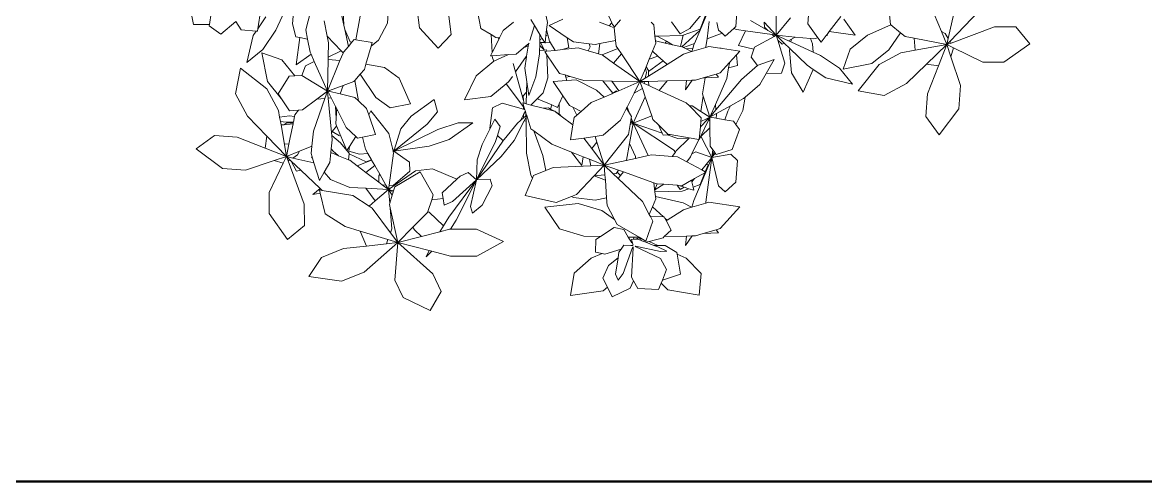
# Model space of a CAD drawing. Header units: metres. Extents: x -460 to 31334, y -1777 to 24987.
# Drawn here: x 379.9735 to 380.4456, y -821.3644 to -821.1712 of the extents above; entities that cross this region are included whole.
import ezdxf

# ---------------------------------------------------------------- set-up
doc = ezdxf.new("R2010")
doc.units = ezdxf.units.M
doc.header["$MEASUREMENT"] = 0
doc.linetypes.add('CENTER2', pattern=[1.125, 0.75, -0.125, 0.125, -0.125])
doc.layers.add('01 FURNITURE', color=8, linetype='Continuous')
doc.layers.add('TREES PLANTS', color=82, linetype='Continuous', lineweight=5)

# ---------------------------------------------------------------- blocks, each defined once
blk = doc.blocks.new('TREES_09')
at = {"layer": 'TREES PLANTS', "color": 82, "true_color": 0x34d100}
for p, q in [((1.003, 1.6431), (0.9441, 1.5948)), ((1.0663, 1.5526), (1.003, 1.6431)), ((0.9441, 1.5948), (0.9443, 1.5207)), ((0.9443, 1.5207), (1.0002, 1.3709)), ((1.0666, 1.4803), (1.0663, 1.5526)), ((1.0666, 1.4803), (1.0172, 1.379)), ((0.8891, 1.4666), (0.9942, 1.3669)), ((1.1481, 1.4024), (1.0483, 1.3697)), ((1.2284, 1.3969), (1.1481, 1.4024)), ((0.8974, 1.3799), (0.9845, 1.3605)), ((0.9942, 1.3669), (1.0002, 1.3709)), ((0.9942, 1.3669), (1.0059, 1.3558)), ((1.0002, 1.3709), (1.0059, 1.3558)), ((1.0172, 1.379), (1.0059, 1.3558)), ((1.0483, 1.3697), (1.0059, 1.3558)), ((1.0172, 1.379), (1.0483, 1.3697)), ((1.319, 1.3286), (1.2284, 1.3969)), ((0.9003, 1.3115), (0.9604, 1.3367)), ((0.9604, 1.3367), (1.0059, 1.3558)), ((0.9676, 1.3494), (0.9604, 1.3367)), ((0.9676, 1.3494), (0.9845, 1.3605)), ((0.9835, 1.2424), (1.0059, 1.3558)), ((0.9845, 1.3605), (1.0059, 1.3558)), ((1.0737, 1.2852), (1.0059, 1.3558)), ((1.0251, 1.2457), (1.0059, 1.3558)), ((1.0799, 1.3263), (1.0059, 1.3558)), ((1.0799, 1.3263), (1.0737, 1.2852)), ((1.177, 1.2877), (1.0799, 1.3263)), ((1.2554, 1.2823), (1.319, 1.3286)), ((1.177, 1.2877), (1.2554, 1.2823)), ((1.1411, 1.2151), (1.0737, 1.2852)), ((0.9645, 1.195), (0.9773, 1.211)), ((0.9773, 1.211), (0.9835, 1.2424)), ((1.0249, 1.2456), (0.9835, 1.2424)), ((1.0251, 1.2457), (1.0249, 1.2456)), ((1.0338, 1.196), (1.0251, 1.2457)), ((1.1828, 1.1381), (1.1411, 1.2151)), ((0.9371, 1.161), (0.9645, 1.195)), ((1.0243, 1.1545), (0.9645, 1.195)), ((1.0338, 1.196), (1.0746, 1.1209)), ((0.9026, 1.1564), (0.9359, 1.1596)), ((0.9359, 1.1596), (0.9371, 1.161)), ((0.973, 1.0805), (0.9371, 1.161)), ((1.0243, 1.1545), (1.0719, 1.095)), ((1.1657, 1.0482), (1.1828, 1.1381)), ((1.0719, 1.095), (1.0719, 1.095)), ((1.0719, 1.095), (1.0911, 0.9953)), ((1.0746, 1.1209), (1.1657, 1.0482)), ((1.0218, 1.0197), (0.973, 1.0805)), ((0.9724, 1.037), (0.917, 0.9979)), ((0.9605, 0.9476), (0.9724, 1.037)), ((1.0911, 0.9953), (1.0218, 1.0197)), ((1.1436, 1.0287), (1.0877, 0.9835)), ((1.1213, 0.9354), (1.1436, 1.0287)), ((0.9605, 0.9476), (0.9079, 0.9873)), ((1.0877, 0.9835), (1.043, 0.917)), ((0.9701, 0.9404), (0.9605, 0.9476)), ((0.9737, 0.9397), (0.9701, 0.9404)), ((0.9744, 0.9372), (0.9701, 0.9404)), ((0.9744, 0.9372), (0.9737, 0.9397)), ((0.9977, 0.9196), (0.9744, 0.9372)), ((1.0918, 0.8915), (1.1213, 0.9354)), ((0.9341, 0.8733), (0.9821, 0.9083)), ((0.9821, 0.9083), (0.9977, 0.9196)), ((0.9858, 0.8946), (0.9821, 0.9083)), ((1.043, 0.917), (1.0315, 0.8918)), ((0.9036, 0.8754), (0.9341, 0.8733)), ((0.9846, 0.8825), (0.9795, 0.8293)), ((0.9858, 0.8946), (0.9846, 0.8825)), ((1.0026, 0.8893), (0.9846, 0.8825)), ((1.0315, 0.8918), (0.9964, 0.8148)), ((1.0315, 0.8918), (1.0026, 0.8893)), ((1.0777, 0.8704), (1.0196, 0.8111)), ((1.0777, 0.8704), (1.0918, 0.8915)), ((1.1706, 0.8568), (1.0918, 0.8915)), ((0.9795, 0.8293), (0.9731, 0.7637)), ((0.9867, 0.8163), (0.9795, 0.8293)), ((1.1034, 0.8168), (1.1706, 0.8568)), ((0.9125, 0.8132), (0.9731, 0.7637)), ((0.9924, 0.806), (0.9731, 0.7637)), ((1.0005, 0.7916), (0.9731, 0.7637)), ((0.9964, 0.8148), (0.9867, 0.8163)), ((0.9924, 0.806), (0.9867, 0.8163)), ((1.07, 0.7935), (0.9901, 0.7689)), ((0.9901, 0.7689), (1.0047, 0.784)), ((0.9964, 0.8148), (0.9924, 0.806)), ((1.0196, 0.8111), (1.0005, 0.7916)), ((1.0047, 0.784), (1.0005, 0.7916)), ((1.0266, 0.81), (1.0196, 0.8111)), ((1.0266, 0.81), (1.1034, 0.8168)), ((1.1054, 0.7818), (1.07, 0.7935)), ((1.106, 0.7285), (1.1054, 0.7818)), ((0.8886, 0.7639), (0.9731, 0.7637)), ((0.9281, 0.7212), (0.9731, 0.7637)), ((0.9563, 0.7341), (0.9731, 0.7637)), ((0.9578, 0.6569), (0.9711, 0.7494)), ((0.9711, 0.7494), (0.9731, 0.7637)), ((0.9711, 0.7494), (0.9774, 0.7559)), ((0.9901, 0.7689), (0.9731, 0.7637)), ((0.9774, 0.7559), (0.9731, 0.7637)), ((1.0146, 0.6881), (0.9774, 0.7559)), ((1.0569, 0.7565), (1.0769, 0.7008)), ((1.106, 0.7285), (1.0569, 0.7565)), ((0.922, 0.6739), (0.9563, 0.7341)), ((0.9281, 0.7212), (0.9451, 0.7226)), ((0.9451, 0.7226), (0.9563, 0.7341)), ((1.1442, 0.7068), (1.106, 0.7285)), ((1.1881, 0.656), (1.1442, 0.7068)), ((1.0089, 0.6327), (1.0221, 0.6856)), ((1.0146, 0.6881), (1.0221, 0.6856)), ((1.0221, 0.6856), (1.0492, 0.6766)), ((1.0492, 0.6766), (1.0786, 0.6988)), ((1.0769, 0.7008), (1.0786, 0.6988)), ((1.0786, 0.6988), (1.127, 0.6428)), ((0.9434, 0.6231), (0.8952, 0.627)), ((0.9498, 0.616), (0.9534, 0.6259)), ((0.9534, 0.6259), (0.9578, 0.6569)), ((0.9578, 0.6569), (1.0089, 0.6327)), ((1.0283, 0.6372), (1.0197, 0.5774)), ((1.0415, 0.6254), (1.0283, 0.6372)), ((1.0786, 0.6298), (1.0415, 0.6254)), ((1.0694, 0.6004), (1.0415, 0.6254)), ((1.0863, 0.5985), (1.0786, 0.6298)), ((1.127, 0.6428), (1.2324, 0.5546)), ((1.2341, 0.6482), (1.1881, 0.656)), ((1.1931, 0.6502), (1.1881, 0.656)), ((1.1931, 0.6502), (1.2183, 0.6047)), ((1.2832, 0.6237), (1.2341, 0.6482)), ((1.2832, 0.6237), (1.2716, 0.6152)), ((1.3009, 0.6365), (1.2832, 0.6237)), ((1.3698, 0.6109), (1.3009, 0.6365)), ((1.4083, 0.6292), (1.3863, 0.6064)), ((1.4838, 0.6231), (1.4083, 0.6292)), ((1.5687, 0.6372), (1.5532, 0.5294)), ((1.6444, 0.5694), (1.5687, 0.6372)), ((0.9498, 0.616), (0.9434, 0.6231)), ((0.9766, 0.5861), (0.9498, 0.616)), ((0.9665, 0.5757), (0.9766, 0.5861)), ((1.07, 0.601), (1.0694, 0.6004)), ((1.104, 0.5694), (1.0694, 0.6004)), ((1.0863, 0.5985), (1.07, 0.601)), ((1.1239, 0.5925), (1.0863, 0.5985)), ((1.1239, 0.5925), (1.2139, 0.5528)), ((1.2183, 0.6047), (1.2369, 0.5954)), ((1.2183, 0.6047), (1.2454, 0.5559)), ((1.2369, 0.5954), (1.2666, 0.5853)), ((1.2666, 0.5853), (1.2615, 0.555)), ((1.2716, 0.6152), (1.2666, 0.5853)), ((1.3869, 0.5553), (1.3698, 0.6109)), ((1.3863, 0.6064), (1.3981, 0.5406)), ((1.517, 0.5861), (1.4838, 0.6231)), ((1.4955, 0.5639), (1.517, 0.5861)), ((0.9552, 0.5639), (0.9286, 0.5575)), ((0.9552, 0.5639), (0.9665, 0.5757)), ((0.9665, 0.5757), (0.9858, 0.5235)), ((1.0184, 0.5681), (1.0128, 0.5294)), ((1.0197, 0.5774), (1.0183, 0.5728)), ((1.0183, 0.5728), (1.0184, 0.5681)), ((1.0197, 0.5774), (1.0184, 0.5681)), ((1.1082, 0.5552), (1.104, 0.5694)), ((1.1082, 0.5552), (1.1188, 0.5637)), ((1.1215, 0.5098), (1.1082, 0.5552)), ((1.1188, 0.5637), (1.1212, 0.5167)), ((1.2324, 0.5546), (1.2139, 0.5528)), ((1.2139, 0.5528), (1.2579, 0.5333)), ((1.2324, 0.5546), (1.2579, 0.5333)), ((1.2493, 0.5563), (1.2454, 0.5559)), ((1.2454, 0.5559), (1.2579, 0.5333)), ((1.2493, 0.5563), (1.2615, 0.555)), ((1.2615, 0.555), (1.2579, 0.5333)), ((1.3706, 0.5435), (1.3767, 0.5479)), ((1.3767, 0.5479), (1.3827, 0.5523)), ((1.3767, 0.5479), (1.3981, 0.5406)), ((1.3827, 0.5523), (1.3869, 0.5553)), ((1.3827, 0.5523), (1.3981, 0.5406)), ((1.4955, 0.5639), (1.3981, 0.5406)), ((1.6486, 0.5552), (1.6444, 0.5694)), ((1.6486, 0.5552), (1.6592, 0.5637)), ((1.6619, 0.5098), (1.6486, 0.5552)), ((1.6592, 0.5637), (1.6619, 0.5098)), ((0.9497, 0.4641), (0.8816, 0.5208)), ((0.8983, 0.5209), (0.9516, 0.4995)), ((0.9556, 0.4993), (0.9, 0.5228)), ((0.9858, 0.5235), (0.9257, 0.5315)), ((1.0128, 0.5199), (0.9858, 0.5235)), ((1.0128, 0.5294), (1.0158, 0.5191)), ((1.0158, 0.5191), (1.0128, 0.5199)), ((1.0158, 0.5191), (1.0298, 0.4713)), ((1.1212, 0.5167), (1.1764, 0.508)), ((1.1212, 0.5167), (1.1215, 0.5098)), ((1.1292, 0.4836), (1.1215, 0.5098)), ((1.1764, 0.508), (1.1848, 0.5106)), ((1.1848, 0.5106), (1.2579, 0.5333)), ((1.1848, 0.5106), (1.2379, 0.5025)), ((1.2379, 0.5025), (1.2579, 0.5333)), ((1.27, 0.5334), (1.2579, 0.5333)), ((1.2638, 0.5214), (1.2579, 0.5333)), ((1.2658, 0.5254), (1.2579, 0.5333)), ((1.2675, 0.5286), (1.2579, 0.5333)), ((1.2638, 0.5214), (1.2658, 0.5254)), ((1.2732, 0.5024), (1.2638, 0.5214)), ((1.2907, 0.5006), (1.2658, 0.5254)), ((1.2675, 0.5286), (1.27, 0.5334)), ((1.3277, 0.4994), (1.2675, 0.5286)), ((1.2952, 0.5338), (1.27, 0.5334)), ((1.3583, 0.5345), (1.2952, 0.5338)), ((1.2952, 0.5338), (1.3242, 0.503)), ((1.3264, 0.5032), (1.3981, 0.5406)), ((1.3583, 0.5345), (1.3706, 0.5435)), ((1.3706, 0.5435), (1.3981, 0.5406)), ((1.3779, 0.4847), (1.3981, 0.5406)), ((1.5531, 0.5199), (1.3981, 0.5406)), ((1.4484, 0.5194), (1.3981, 0.5406)), ((1.4219, 0.5208), (1.3981, 0.5406)), ((1.4219, 0.5208), (1.4227, 0.5273)), ((1.4407, 0.5052), (1.4219, 0.5208)), ((1.4227, 0.5273), (1.4473, 0.5174)), ((1.4473, 0.5174), (1.4407, 0.5052)), ((1.4484, 0.5194), (1.4473, 0.5174)), ((1.4485, 0.5196), (1.4484, 0.5194)), ((1.4488, 0.5192), (1.4485, 0.5196)), ((1.5475, 0.4776), (1.4488, 0.5192)), ((1.4505, 0.5161), (1.4488, 0.5192)), ((1.4505, 0.5161), (1.492, 0.4995)), ((1.4707, 0.4803), (1.4505, 0.5161)), ((1.5562, 0.5191), (1.5531, 0.5199)), ((1.5532, 0.5294), (1.5562, 0.5191)), ((1.5562, 0.5191), (1.5702, 0.4713)), ((1.6696, 0.4836), (1.6619, 0.5098)), ((0.9516, 0.4995), (0.9728, 0.4408)), ((0.9556, 0.4993), (1.0138, 0.4366)), ((1.002, 0.4797), (0.9556, 0.4993)), ((1.002, 0.4797), (1.0158, 0.4423)), ((1.0071, 0.4776), (1.002, 0.4797)), ((1.0071, 0.4776), (1.0198, 0.474)), ((1.0198, 0.474), (1.0202, 0.4508)), ((1.0198, 0.474), (1.0298, 0.4713)), ((1.0202, 0.4508), (1.0302, 0.47)), ((1.0298, 0.4713), (1.0302, 0.47)), ((1.0302, 0.47), (1.0386, 0.4415)), ((1.1292, 0.4836), (1.1295, 0.4716)), ((1.1627, 0.4487), (1.1295, 0.4716)), ((1.1295, 0.4716), (1.1301, 0.452)), ((1.2179, 0.4718), (1.2379, 0.5025)), ((1.2179, 0.4718), (1.2188, 0.4626)), ((1.2596, 0.5037), (1.2188, 0.4626)), ((1.2732, 0.5024), (1.2596, 0.5037)), ((1.2907, 0.5006), (1.2732, 0.5024)), ((1.3338, 0.4964), (1.2907, 0.5006)), ((1.3242, 0.503), (1.3264, 0.5032)), ((1.3242, 0.503), (1.3277, 0.4994)), ((1.3338, 0.4964), (1.3277, 0.4994)), ((1.3294, 0.4621), (1.3354, 0.4956)), ((1.3355, 0.4962), (1.3338, 0.4964)), ((1.3354, 0.4956), (1.3355, 0.4962)), ((1.3851, 0.4714), (1.3354, 0.4956)), ((1.3779, 0.4847), (1.3851, 0.4714)), ((1.3959, 0.4662), (1.3851, 0.4714)), ((1.4407, 0.5052), (1.413, 0.4539)), ((1.4819, 0.471), (1.4707, 0.4803)), ((1.4766, 0.4697), (1.4707, 0.4803)), ((1.4766, 0.4697), (1.4819, 0.471)), ((1.4955, 0.436), (1.4766, 0.4697)), ((1.4819, 0.471), (1.5006, 0.4755)), ((1.492, 0.4995), (1.5006, 0.4755)), ((1.5006, 0.4755), (1.5113, 0.4781)), ((1.5113, 0.4781), (1.5059, 0.461)), ((1.5475, 0.4776), (1.5702, 0.4713)), ((1.5551, 0.4403), (1.5706, 0.47)), ((1.5702, 0.4713), (1.5706, 0.47)), ((1.5706, 0.47), (1.579, 0.4415)), ((1.6696, 0.4836), (1.6699, 0.4716)), ((1.7031, 0.4487), (1.6699, 0.4716)), ((1.6699, 0.4716), (1.6704, 0.452)), ((1.8, 0.5037), (1.7477, 0.4512)), ((1.8758, 0.4962), (1.8, 0.5037)), ((1.8566, 0.3875), (1.8758, 0.4962)), ((0.9267, 0.4005), (0.968, 0.4302)), ((0.968, 0.4302), (0.9497, 0.4641)), ((0.9728, 0.4408), (1.0126, 0.4313)), ((0.9728, 0.4408), (0.9742, 0.4368)), ((0.9742, 0.4368), (0.976, 0.3504)), ((1.0126, 0.4313), (1.0064, 0.4044)), ((1.0138, 0.4366), (1.0126, 0.4313)), ((1.0147, 0.4403), (1.0138, 0.4366)), ((1.0147, 0.4403), (1.0158, 0.4423)), ((1.0158, 0.4423), (1.0202, 0.4508)), ((1.0386, 0.4415), (1.0747, 0.3848)), ((1.1301, 0.452), (1.1627, 0.4487)), ((1.1301, 0.452), (1.1318, 0.3856)), ((1.2074, 0.4512), (1.1648, 0.3579)), ((1.2188, 0.4626), (1.2074, 0.4512)), ((1.3177, 0.3955), (1.3294, 0.4621)), ((1.3326, 0.4589), (1.3294, 0.4621)), ((1.3326, 0.4589), (1.3317, 0.4222)), ((1.3746, 0.417), (1.3326, 0.4589)), ((1.413, 0.4539), (1.3953, 0.4212)), ((1.413, 0.4539), (1.3959, 0.4662)), ((1.4943, 0.42), (1.5084, 0.4302)), ((1.5007, 0.4446), (1.4948, 0.4261)), ((1.4948, 0.4261), (1.4955, 0.436)), ((1.5059, 0.461), (1.5007, 0.4446)), ((1.5084, 0.4302), (1.5007, 0.4446)), ((1.5059, 0.461), (1.5146, 0.4368)), ((1.5146, 0.4368), (1.5165, 0.3429)), ((1.5551, 0.4403), (1.533, 0.3447)), ((1.579, 0.4415), (1.6151, 0.3848)), ((1.6704, 0.452), (1.7031, 0.4487)), ((1.6704, 0.452), (1.6725, 0.3755)), ((1.7477, 0.4512), (1.7336, 0.4201)), ((1.7336, 0.4201), (1.8023, 0.4316)), ((1.8023, 0.4316), (1.8234, 0.3686)), ((0.9943, 0.3829), (1.0064, 0.4044)), ((1.0064, 0.4044), (1.0005, 0.3789)), ((1.3705, 0.4071), (1.278, 0.2676)), ((1.3163, 0.3875), (1.3177, 0.3955)), ((1.3187, 0.3848), (1.3177, 0.3955)), ((1.3317, 0.4222), (1.3187, 0.3848)), ((1.3705, 0.4071), (1.3786, 0.4142)), ((1.3746, 0.417), (1.3786, 0.4142)), ((1.3786, 0.4142), (1.3938, 0.4032)), ((1.3938, 0.4032), (1.3882, 0.3324)), ((1.3953, 0.4212), (1.3938, 0.4032)), ((1.4906, 0.3733), (1.4943, 0.42)), ((1.4943, 0.42), (1.4948, 0.4261)), ((1.6169, 0.3819), (1.6495, 0.3994)), ((1.6495, 0.3994), (1.6725, 0.3755)), ((1.7028, 0.3786), (1.727, 0.419)), ((1.727, 0.419), (1.7336, 0.4201)), ((0.976, 0.3504), (0.9943, 0.3829)), ((1.0005, 0.3789), (0.9926, 0.3447)), ((0.9943, 0.3829), (1.0005, 0.3789)), ((1.0458, 0.3534), (1.0283, 0.3343)), ((1.0624, 0.3715), (1.0458, 0.3534)), ((1.0558, 0.3231), (1.0458, 0.3534)), ((1.0747, 0.3848), (1.0624, 0.3715)), ((1.099, 0.3209), (1.0624, 0.3715)), ((1.0747, 0.3848), (1.1153, 0.321)), ((1.1648, 0.3579), (1.1318, 0.3856)), ((1.1318, 0.3856), (1.1335, 0.3211)), ((1.1648, 0.3579), (1.1481, 0.3212)), ((1.2653, 0.3362), (1.2841, 0.3551)), ((1.3128, 0.3678), (1.278, 0.2676)), ((1.2841, 0.3551), (1.3163, 0.3875)), ((1.2841, 0.3551), (1.3128, 0.3678)), ((1.3128, 0.3678), (1.3201, 0.371)), ((1.3201, 0.371), (1.3187, 0.3848)), ((1.4887, 0.3492), (1.4888, 0.351)), ((1.4888, 0.351), (1.4906, 0.3733)), ((1.4888, 0.351), (1.5103, 0.3424)), ((1.5103, 0.3424), (1.4906, 0.3733)), ((1.6039, 0.3727), (1.5687, 0.3343)), ((1.6025, 0.327), (1.6039, 0.3727)), ((1.6039, 0.3727), (1.604, 0.375)), ((1.604, 0.375), (1.608, 0.3771)), ((1.6151, 0.3848), (1.608, 0.3771)), ((1.608, 0.3771), (1.6169, 0.3819)), ((1.6151, 0.3848), (1.6169, 0.3819)), ((1.6725, 0.3755), (1.6761, 0.3718)), ((1.6761, 0.3718), (1.6891, 0.3227)), ((1.703, 0.3531), (1.6891, 0.3227)), ((1.7028, 0.3786), (1.703, 0.3531)), ((1.703, 0.3531), (1.7031, 0.3393)), ((1.7031, 0.3393), (1.7084, 0.3529)), ((1.7237, 0.3622), (1.7053, 0.2755)), ((1.7483, 0.3617), (1.707, 0.2747)), ((1.7084, 0.3529), (1.7232, 0.3847)), ((1.7232, 0.3847), (1.7237, 0.3622)), ((1.7483, 0.3617), (1.7867, 0.3836)), ((1.7867, 0.3836), (1.8234, 0.3686)), ((1.8234, 0.3686), (1.8337, 0.3644)), ((1.8337, 0.3644), (1.8566, 0.3875)), ((1.8337, 0.3644), (1.8558, 0.3555)), ((1.8558, 0.3555), (1.8521, 0.284)), ((0.9367, 0.3387), (0.9283, 0.3293)), ((0.9761, 0.3429), (0.9367, 0.3387)), ((0.976, 0.3504), (0.9761, 0.3429)), ((0.9926, 0.3447), (0.9761, 0.3429)), ((1.0007, 0.3456), (0.9926, 0.3447)), ((1.0007, 0.3456), (1.0283, 0.3343)), ((1.0283, 0.3343), (1.0558, 0.3231)), ((1.0558, 0.3231), (1.0824, 0.3123)), ((1.0824, 0.3123), (1.0959, 0.3209)), ((1.0824, 0.3123), (1.0886, 0.3097)), ((1.1027, 0.3136), (1.0886, 0.3097)), ((1.0959, 0.3209), (1.099, 0.3209)), ((1.099, 0.3209), (1.1153, 0.321)), ((1.1027, 0.3136), (1.1226, 0.3095)), ((1.1153, 0.321), (1.1226, 0.3095)), ((1.1335, 0.3211), (1.1481, 0.3212)), ((1.1335, 0.3211), (1.1339, 0.3071)), ((1.1481, 0.3212), (1.141, 0.3057)), ((1.2532, 0.332), (1.1876, 0.3094)), ((1.2653, 0.3362), (1.2532, 0.332)), ((1.2532, 0.332), (1.278, 0.2676)), ((1.3912, 0.319), (1.278, 0.2676)), ((1.3882, 0.3324), (1.3912, 0.319)), ((1.3912, 0.319), (1.4006, 0.276)), ((1.4852, 0.3396), (1.448, 0.2336)), ((1.4887, 0.3492), (1.4852, 0.3396)), ((1.5165, 0.3429), (1.4852, 0.3396)), ((1.533, 0.3447), (1.5165, 0.3429)), ((1.5411, 0.3456), (1.533, 0.3447)), ((1.5411, 0.3456), (1.5687, 0.3343)), ((1.5957, 0.3233), (1.5507, 0.2993)), ((1.5687, 0.3343), (1.5957, 0.3233)), ((1.6025, 0.327), (1.5957, 0.3233)), ((1.6187, 0.3356), (1.6025, 0.327)), ((1.6876, 0.3108), (1.6187, 0.3356)), ((1.6891, 0.3227), (1.6922, 0.3112)), ((1.6922, 0.3112), (1.7031, 0.3393)), ((1.0383, 0.2267), (1.1343, 0.291)), ((1.0701, 0.1996), (1.1343, 0.291)), ((1.0886, 0.3097), (1.1343, 0.291)), ((1.1226, 0.3095), (1.1343, 0.291)), ((1.1323, 0.1932), (1.1343, 0.291)), ((1.1339, 0.3071), (1.141, 0.3057)), ((1.1339, 0.3071), (1.1343, 0.291)), ((1.141, 0.3057), (1.1343, 0.291)), ((1.1587, 0.2994), (1.1343, 0.291)), ((1.1658, 0.2178), (1.1343, 0.291)), ((1.1741, 0.2709), (1.1343, 0.291)), ((1.1876, 0.3094), (1.1587, 0.2994)), ((1.1587, 0.2994), (1.1741, 0.2709)), ((1.1876, 0.3094), (1.278, 0.2676)), ((1.349, 0.2545), (1.3938, 0.2759)), ((1.3938, 0.2759), (1.4006, 0.276)), ((1.4006, 0.276), (1.408, 0.2428)), ((1.5507, 0.2993), (1.4703, 0.2151)), ((1.6305, 0.2124), (1.6746, 0.2885)), ((1.6743, 0.2694), (1.6746, 0.2885)), ((1.6746, 0.2885), (1.6753, 0.2896)), ((1.6753, 0.2896), (1.6758, 0.2905)), ((1.6816, 0.2751), (1.6753, 0.2896)), ((1.6758, 0.2905), (1.6765, 0.2916)), ((1.6828, 0.2869), (1.6758, 0.2905)), ((1.6859, 0.2949), (1.6765, 0.2916)), ((1.6765, 0.2916), (1.6779, 0.2941)), ((1.6779, 0.2941), (1.6876, 0.3108)), ((1.6814, 0.2833), (1.6828, 0.2869)), ((1.6816, 0.2751), (1.6814, 0.2833)), ((1.6817, 0.269), (1.6816, 0.2751)), ((1.6828, 0.2869), (1.6859, 0.2949)), ((1.6859, 0.2949), (1.6868, 0.2972)), ((1.6868, 0.2972), (1.6922, 0.3112)), ((1.7053, 0.2755), (1.705, 0.2741)), ((1.707, 0.2747), (1.7053, 0.2755)), ((1.707, 0.2747), (1.7065, 0.2738)), ((1.8521, 0.284), (1.8254, 0.2688)), ((1.2227, 0.2463), (1.1741, 0.2709)), ((1.2227, 0.2463), (1.2435, 0.2543)), ((1.2265, 0.2444), (1.2227, 0.2463)), ((1.2435, 0.2543), (1.2265, 0.2444)), ((1.2679, 0.2234), (1.2265, 0.2444)), ((1.2555, 0.2613), (1.2435, 0.2543)), ((1.2599, 0.2607), (1.2555, 0.2613)), ((1.2599, 0.2607), (1.278, 0.2676)), ((1.2703, 0.2591), (1.2599, 0.2607)), ((1.2703, 0.2591), (1.278, 0.2676)), ((1.2763, 0.2582), (1.2703, 0.2591)), ((1.2763, 0.2582), (1.278, 0.2676)), ((1.283, 0.2572), (1.2763, 0.2582)), ((1.283, 0.2572), (1.278, 0.2676)), ((1.349, 0.2545), (1.278, 0.2676)), ((1.3183, 0.2518), (1.283, 0.2572)), ((1.3183, 0.2518), (1.4246, 0.1673)), ((1.4065, 0.2439), (1.349, 0.2545)), ((1.4065, 0.2439), (1.408, 0.2428)), ((1.408, 0.2428), (1.4246, 0.1673)), ((1.6405, 0.2012), (1.6474, 0.2349)), ((1.6474, 0.2349), (1.6739, 0.2504)), ((1.6739, 0.2504), (1.6743, 0.2694)), ((1.6739, 0.2504), (1.6885, 0.259)), ((1.6743, 0.2694), (1.6817, 0.269)), ((1.6819, 0.2613), (1.6817, 0.269)), ((1.6819, 0.2613), (1.6868, 0.2628)), ((1.6868, 0.2628), (1.7022, 0.2674)), ((1.6885, 0.259), (1.6868, 0.2628)), ((1.6885, 0.259), (1.6942, 0.2623)), ((1.7022, 0.2355), (1.7033, 0.2596)), ((1.7164, 0.2254), (1.7022, 0.2355)), ((1.7033, 0.2596), (1.7036, 0.2661)), ((1.7103, 0.2655), (1.7079, 0.2664)), ((1.7117, 0.2674), (1.7082, 0.2676)), ((1.8003, 0.2326), (1.7103, 0.2655)), ((1.8128, 0.2615), (1.7117, 0.2674)), ((1.8254, 0.2688), (1.8128, 0.2615)), ((1.8254, 0.2688), (1.8516, 0.2571)), ((1.8516, 0.2571), (1.8811, 0.1947)), ((0.9203, 0.2231), (0.9443, 0.2032)), ((0.9364, 0.196), (0.9307, 0.1936)), ((0.9364, 0.196), (0.9443, 0.2032)), ((0.941, 0.1838), (0.9479, 0.202)), ((0.9443, 0.2032), (0.9461, 0.2018)), ((0.9461, 0.2018), (0.9479, 0.202)), ((0.9479, 0.202), (0.9913, 0.2066)), ((0.9913, 0.2066), (1.0117, 0.2088)), ((1.0019, 0.1514), (0.9913, 0.2066)), ((1.0117, 0.2088), (1.0198, 0.2142)), ((1.0198, 0.2142), (1.0383, 0.2267)), ((1.0198, 0.2142), (1.0418, 0.1594)), ((1.0698, 0.1997), (1.0383, 0.2267)), ((1.0418, 0.1594), (1.0701, 0.1996)), ((1.0701, 0.1996), (1.0698, 0.1997)), ((1.1742, 0.1968), (1.1317, 0.1625)), ((1.1658, 0.2178), (1.1323, 0.1932)), ((1.1689, 0.2107), (1.1658, 0.2178)), ((1.1689, 0.2107), (1.1665, 0.2092)), ((1.1665, 0.2092), (1.1742, 0.1968)), ((1.1764, 0.1932), (1.1689, 0.2107)), ((1.1742, 0.1968), (1.1764, 0.1932)), ((1.3207, 0.1628), (1.2679, 0.2234)), ((1.442, 0.2166), (1.4246, 0.1673)), ((1.454, 0.1981), (1.4246, 0.1673)), ((1.448, 0.2336), (1.442, 0.2166)), ((1.442, 0.2166), (1.4487, 0.2114)), ((1.448, 0.2336), (1.4607, 0.2231)), ((1.4487, 0.2114), (1.4607, 0.2231)), ((1.4487, 0.2114), (1.4529, 0.2082)), ((1.4529, 0.2082), (1.454, 0.1981)), ((1.4703, 0.2151), (1.454, 0.1981)), ((1.4607, 0.2231), (1.4703, 0.2151)), ((1.5641, 0.177), (1.6088, 0.2008)), ((1.5814, 0.1583), (1.6104, 0.1996)), ((1.6088, 0.2008), (1.6128, 0.203)), ((1.6102, 0.1997), (1.6088, 0.2008)), ((1.6104, 0.1996), (1.6102, 0.1997)), ((1.6104, 0.1996), (1.6128, 0.203)), ((1.6128, 0.203), (1.6305, 0.2124)), ((1.6719, 0.1543), (1.6405, 0.2012)), ((1.7331, 0.1696), (1.7164, 0.2254)), ((1.7265, 0.2182), (1.7164, 0.2254)), ((1.7461, 0.2152), (1.7265, 0.2182)), ((1.7727, 0.182), (1.7461, 0.2152)), ((1.8025, 0.2067), (1.7461, 0.2152)), ((1.8003, 0.2326), (1.8241, 0.2157)), ((1.8241, 0.2157), (1.8025, 0.2067)), ((0.9307, 0.1936), (0.8961, 0.1789)), ((0.9282, 0.1505), (0.941, 0.1838)), ((0.941, 0.1838), (0.9307, 0.1936)), ((1.0411, 0.1583), (1.0379, 0.1475)), ((1.0411, 0.1583), (1.0418, 0.1594)), ((1.1304, 0.0959), (1.1317, 0.1625)), ((1.1317, 0.1625), (1.1323, 0.1932)), ((1.1642, 0.1408), (1.1877, 0.167)), ((1.1877, 0.167), (1.1764, 0.1932)), ((1.2072, 0.1218), (1.1877, 0.167)), ((1.3246, 0.1352), (1.3207, 0.1628)), ((1.3441, 0.1414), (1.4246, 0.1673)), ((1.3667, 0.124), (1.4246, 0.1673)), ((1.404, 0.1161), (1.4246, 0.1673)), ((1.4573, 0.1696), (1.4246, 0.1673)), ((1.4615, 0.1323), (1.4246, 0.1673)), ((1.4268, 0.1207), (1.4246, 0.1673)), ((1.4764, 0.1709), (1.4573, 0.1696)), ((1.4573, 0.1696), (1.4615, 0.1323)), ((1.4616, 0.1322), (1.4764, 0.1709)), ((1.5377, 0.1752), (1.4764, 0.1709)), ((1.5641, 0.177), (1.5377, 0.1752)), ((1.5453, 0.1356), (1.5377, 0.1752)), ((1.5814, 0.1583), (1.5572, 0.0764)), ((1.7311, 0.16), (1.7263, 0.1368)), ((1.7331, 0.1696), (1.7311, 0.16)), ((1.7475, 0.1218), (1.7311, 0.16)), ((1.8172, 0.1623), (1.7727, 0.182)), ((1.8479, 0.1779), (1.8172, 0.1623)), ((1.8811, 0.1947), (1.8479, 0.1779)), ((1.8611, 0.1628), (1.8479, 0.1779)), ((1.8768, 0.0504), (1.8611, 0.1628)), ((1.0379, 0.1475), (1.0019, 0.1514)), ((1.005, 0.1356), (1.0019, 0.1514)), ((1.005, 0.1356), (1.0027, 0.1153)), ((1.0134, 0.1179), (1.0027, 0.1153)), ((1.0272, 0.1115), (1.0134, 0.1179)), ((1.0379, 0.1475), (1.0272, 0.1115)), ((1.1283, 0.0695), (1.1642, 0.1408)), ((1.2072, 0.1218), (1.2375, 0.0871)), ((1.3246, 0.1352), (1.3441, 0.1414)), ((1.33, 0.0965), (1.3246, 0.1352)), ((1.33, 0.0965), (1.3667, 0.124)), ((1.3667, 0.124), (1.3441, 0.1414)), ((1.4268, 0.1207), (1.404, 0.1161)), ((1.4328, -0.0096), (1.4268, 0.1207)), ((1.4616, 0.1322), (1.4615, 0.1323)), ((1.5263, 0.0706), (1.4616, 0.1322)), ((1.5453, 0.1356), (1.537, 0.06)), ((1.6708, 0.0959), (1.6719, 0.1543)), ((1.6828, 0.138), (1.6719, 0.1543)), ((1.7263, 0.1368), (1.6828, 0.138)), ((1.7475, 0.1218), (1.7991, 0.0626)), ((1.0027, 0.1153), (0.9966, 0.06)), ((1.0272, 0.1115), (1.0168, 0.0764)), ((1.1165, 0.0492), (1.1304, 0.0959)), ((1.2375, 0.0871), (1.223, 0.0583)), ((1.2375, 0.0871), (1.251, 0.0715)), ((1.3364, 0.0504), (1.33, 0.0965)), ((1.3787, 0.0534), (1.3953, 0.0945)), ((1.3787, 0.0534), (1.4256, 0.0893)), ((1.3953, 0.0945), (1.404, 0.1161)), ((1.4256, 0.0893), (1.3953, 0.0945)), ((1.6459, 0.012), (1.6708, 0.0959)), ((0.9966, 0.06), (0.9818, 0.0381)), ((1.0162, 0.0438), (0.9818, 0.0381)), ((1.0229, 0.0218), (1.0162, 0.0438)), ((1.0168, 0.0764), (1.0229, 0.0218)), ((1.1112, 0.0313), (1.1165, 0.0492)), ((1.1165, 0.0492), (1.1188, 0.0338)), ((1.1305, 0.0378), (1.1283, 0.0695)), ((1.217, 0.0463), (1.1838, 0.0236)), ((1.223, 0.0583), (1.217, 0.0463)), ((1.251, 0.0715), (1.223, 0.0583)), ((1.251, 0.0715), (1.2588, 0.0626)), ((1.2839, 0.0587), (1.254, 0.0181)), ((1.2588, 0.0626), (1.2839, 0.0587)), ((1.2839, 0.0587), (1.3364, 0.0504)), ((1.3513, -0.0147), (1.3787, 0.0534)), ((1.533, 0.054), (1.5263, 0.0706)), ((1.537, 0.06), (1.533, 0.054)), ((1.5544, 0.0005), (1.533, 0.054)), ((1.5572, 0.0764), (1.5702, -0.0394)), ((1.7991, 0.0626), (1.8768, 0.0504)), ((0.9397, -0.0242), (0.917, 0.0231)), ((0.9818, 0.0381), (0.9397, -0.0242)), ((1.0229, 0.0218), (1.0257, -0.0028)), ((1.0409, -0.0319), (1.1055, 0.012)), ((1.1055, 0.012), (1.1112, 0.0313)), ((1.1188, 0.0338), (1.1112, 0.0313)), ((1.1305, 0.0378), (1.1188, 0.0338)), ((1.1339, -0.0105), (1.1305, 0.0378)), ((1.1838, 0.0236), (1.1339, -0.0105)), ((1.2115, 0.011), (1.1838, 0.0236)), ((1.2468, 0.0112), (1.2115, 0.011)), ((1.2242, 0.0053), (1.2115, 0.011)), ((1.2154, -0.015), (1.2242, 0.0053)), ((1.254, 0.0181), (1.2392, -0.0021)), ((1.2468, 0.0112), (1.2392, -0.0021)), ((1.249, 0.0148), (1.2468, 0.0112)), ((1.254, 0.0181), (1.249, 0.0148)), ((1.5292, -0.1077), (1.5544, 0.0005)), ((1.5702, -0.0394), (1.6459, 0.012)), ((0.9289, -0.03), (0.8741, -0.0408)), ((0.9536, -0.0327), (0.9289, -0.03)), ((0.9715, -0.0283), (0.9536, -0.0327)), ((0.9758, -0.035), (0.9536, -0.0327)), ((0.9939, -0.0227), (0.9715, -0.0283)), ((0.9715, -0.0283), (0.9758, -0.035)), ((0.9988, -0.0375), (0.9758, -0.035)), ((0.984, -0.0477), (0.9987, -0.0387)), ((0.9939, -0.0227), (0.9997, -0.0191)), ((0.9987, -0.0387), (0.998, -0.0537)), ((0.9987, -0.0387), (1.0004, -0.0376)), ((0.9997, -0.0191), (0.9988, -0.0375)), ((1.0004, -0.0376), (0.9988, -0.0375)), ((0.9997, -0.0191), (1.0257, -0.0028)), ((1.029, -0.0324), (1.0234, -0.0326)), ((1.0234, -0.0326), (1.0247, -0.0399)), ((1.0257, -0.0028), (1.029, -0.0324)), ((1.029, -0.0324), (1.0298, -0.0394)), ((1.0298, -0.0394), (1.0409, -0.0319)), ((1.1216, -0.0286), (1.0409, -0.0319)), ((1.1733, -0.0446), (1.1216, -0.0286)), ((1.1953, -0.0619), (1.2154, -0.015)), ((1.2294, -0.0189), (1.2154, -0.015)), ((1.2294, -0.0189), (1.225, -0.0266)), ((1.225, -0.0266), (1.2268, -0.0445)), ((1.2369, -0.006), (1.2268, -0.0445)), ((1.2369, -0.006), (1.2294, -0.0189)), ((1.2372, -0.0047), (1.2369, -0.006)), ((1.2392, -0.0021), (1.2372, -0.0047)), ((1.305, -0.0775), (1.3513, -0.0147)), ((1.4431, -0.0352), (1.3907, -0.0455)), ((1.4328, -0.0096), (1.4431, -0.0352)), ((1.4431, -0.0352), (1.4603, -0.078)), ((0.9186, -0.0878), (0.9398, -0.0748)), ((0.9398, -0.0748), (0.9708, -0.0558)), ((0.9917, -0.0909), (0.9398, -0.0748)), ((0.9708, -0.0558), (0.974, -0.0539)), ((0.9774, -0.056), (0.9708, -0.0558)), ((0.974, -0.0539), (0.984, -0.0477)), ((0.974, -0.0539), (0.9774, -0.056)), ((0.9895, -0.0563), (0.9774, -0.056)), ((0.984, -0.0477), (0.9895, -0.0563)), ((0.9979, -0.0565), (0.9895, -0.0563)), ((0.998, -0.0537), (0.9979, -0.0565)), ((1.0086, -0.0568), (0.9979, -0.0565)), ((0.998, -0.0537), (1.0247, -0.0399)), ((1.0247, -0.04), (1.0086, -0.0568)), ((1.0278, -0.0573), (1.0086, -0.0568)), ((1.0247, -0.0399), (1.0247, -0.04)), ((1.0247, -0.04), (1.0278, -0.0573)), ((1.0383, -0.0575), (1.0278, -0.0573)), ((1.1174, -0.0697), (1.0383, -0.0575)), ((1.1821, -0.0948), (1.1174, -0.0697)), ((1.1733, -0.0446), (1.1917, -0.0631)), ((1.1917, -0.0631), (1.1953, -0.0619)), ((1.1917, -0.0631), (1.2156, -0.0872)), ((1.2268, -0.0445), (1.2156, -0.0872)), ((1.2978, -0.0873), (1.305, -0.0775)), ((1.3907, -0.0455), (1.305, -0.0775)), ((1.0014, -0.0939), (1.0007, -0.093)), ((1.0099, -0.0965), (1.0014, -0.0939)), ((1.0173, -0.1131), (1.0014, -0.0939)), ((1.0173, -0.1131), (1.0099, -0.0965)), ((1.0108, -0.0968), (1.0099, -0.0965)), ((1.0108, -0.0968), (1.0455, -0.1021)), ((1.0385, -0.1387), (1.0173, -0.1131)), ((1.0472, -0.1033), (1.0455, -0.1021)), ((1.0455, -0.1021), (1.0481, -0.1025)), ((1.0472, -0.1033), (1.0481, -0.1025)), ((1.1007, -0.1407), (1.0472, -0.1033)), ((1.0481, -0.1025), (1.088, -0.1087)), ((1.088, -0.1087), (1.1354, -0.1017)), ((1.1007, -0.1407), (1.2, -0.1135)), ((1.1354, -0.1017), (1.1821, -0.0948)), ((1.1354, -0.1017), (1.171, -0.1027)), ((1.1415, -0.173), (1.2213, -0.1132)), ((1.171, -0.1027), (1.1839, -0.1137)), ((1.171, -0.1027), (1.2113, -0.1039)), ((1.1839, -0.1137), (1.2, -0.1135)), ((1.2, -0.1135), (1.2094, -0.1109)), ((1.2082, -0.1155), (1.2254, -0.1101)), ((1.2094, -0.1109), (1.2082, -0.1155)), ((1.2087, -0.1873), (1.2304, -0.113)), ((1.2113, -0.1039), (1.2094, -0.1109)), ((1.2156, -0.0872), (1.2113, -0.1039)), ((1.2213, -0.1132), (1.2254, -0.1101)), ((1.2213, -0.1132), (1.2304, -0.113)), ((1.2254, -0.1101), (1.2318, -0.1081)), ((1.2304, -0.113), (1.2318, -0.1081)), ((1.2318, -0.1081), (1.2367, -0.1065)), ((1.2367, -0.1065), (1.2435, -0.1044)), ((1.2485, -0.1128), (1.2367, -0.1065)), ((1.2435, -0.1044), (1.2507, -0.1021)), ((1.2526, -0.1043), (1.2435, -0.1044)), ((1.2485, -0.1128), (1.2598, -0.1126)), ((1.2694, -0.1238), (1.2485, -0.1128)), ((1.2507, -0.1021), (1.2524, -0.1016)), ((1.2507, -0.1021), (1.2526, -0.1043)), ((1.2524, -0.1016), (1.2978, -0.0873)), ((1.2576, -0.1042), (1.2524, -0.1016)), ((1.2526, -0.1043), (1.2598, -0.1126)), ((1.2719, -0.1041), (1.2576, -0.1042)), ((1.2701, -0.1105), (1.2576, -0.1042)), ((1.2598, -0.1126), (1.2694, -0.1238)), ((1.2701, -0.1105), (1.2719, -0.1041)), ((1.3392, -0.1451), (1.2701, -0.1105)), ((1.3822, -0.103), (1.2719, -0.1041)), ((1.3822, -0.103), (1.459, -0.0878)), ((1.459, -0.0878), (1.469, -0.0817)), ((1.4603, -0.078), (1.469, -0.0817)), ((1.469, -0.0817), (1.5292, -0.1077)), ((0.9281, -0.1482), (0.9573, -0.1835)), ((1.0403, -0.1645), (1.0385, -0.1387)), ((1.0719, -0.1486), (1.1007, -0.1407)), ((1.1339, -0.1639), (1.1162, -0.1515)), ((1.2694, -0.1238), (1.2783, -0.1341)), ((1.2783, -0.1341), (1.3351, -0.1804)), ((1.3947, -0.1902), (1.3392, -0.1451)), ((0.9573, -0.1835), (0.9824, -0.1961)), ((1.063, -0.2153), (1.0403, -0.1645)), ((1.0443, -0.2211), (1.0403, -0.1645)), ((1.1415, -0.173), (1.1339, -0.1639)), ((1.1858, -0.2262), (1.1415, -0.173)), ((1.2087, -0.1873), (1.2251, -0.2199)), ((1.2904, -0.1935), (1.2645, -0.2129)), ((1.3212, -0.2036), (1.2904, -0.1935)), ((1.3212, -0.2036), (1.3392, -0.1852)), ((1.3351, -0.1804), (1.3376, -0.182)), ((1.3392, -0.1852), (1.3376, -0.182)), ((1.3376, -0.182), (1.4758, -0.2756)), ((1.3947, -0.1902), (1.4758, -0.2756)), ((1.689, -0.1822), (1.6468, -0.2764)), ((1.74, -0.2749), (1.689, -0.1822)), ((0.9494, -0.2606), (0.9706, -0.2255)), ((0.9706, -0.2255), (0.9809, -0.2084)), ((0.9706, -0.2255), (1.0337, -0.2217)), ((0.9809, -0.2084), (0.9818, -0.2007)), ((0.9818, -0.2007), (0.9824, -0.1961)), ((0.9852, -0.1975), (0.9818, -0.2007)), ((0.9824, -0.1961), (0.9852, -0.1975)), ((0.9852, -0.1975), (1.0337, -0.2217)), ((1.0337, -0.2217), (1.0447, -0.2272)), ((1.0443, -0.2211), (1.0515, -0.2207)), ((1.0447, -0.2272), (1.0443, -0.2211)), ((1.0515, -0.2207), (1.063, -0.2153)), ((1.0635, -0.2164), (1.063, -0.2153)), ((1.0635, -0.2164), (1.1142, -0.2772)), ((1.1972, -0.318), (1.1858, -0.2262)), ((1.2251, -0.2199), (1.2956, -0.2297)), ((1.2645, -0.2129), (1.2968, -0.2286)), ((1.2956, -0.2297), (1.2968, -0.2286)), ((1.2968, -0.2286), (1.353, -0.256)), ((1.3416, -0.2103), (1.3212, -0.2036)), ((1.3416, -0.2103), (1.4758, -0.2756)), ((1.4964, -0.222), (1.4734, -0.2286)), ((1.4734, -0.2286), (1.4758, -0.2756)), ((1.5636, -0.2565), (1.4964, -0.222)), ((0.8901, -0.2722), (0.9494, -0.2606)), ((1.353, -0.256), (1.4054, -0.2732)), ((1.5905, -0.2902), (1.5636, -0.2565)), ((1.1142, -0.2772), (1.1972, -0.318)), ((1.2771, -0.2882), (1.2768, -0.3394)), ((1.3357, -0.3707), (1.2771, -0.2882)), ((1.4054, -0.2732), (1.4758, -0.2756)), ((1.4503, -0.3044), (1.4758, -0.2756)), ((1.4503, -0.3044), (1.4626, -0.3325)), ((1.5504, -0.3592), (1.4758, -0.2756)), ((1.6153, -0.3465), (1.4758, -0.2756)), ((1.6047, -0.3718), (1.4758, -0.2756)), ((1.5681, -0.2966), (1.4758, -0.2756)), ((1.5681, -0.2966), (1.5905, -0.2902)), ((1.6468, -0.2764), (1.6468, -0.3661)), ((1.7399, -0.3658), (1.74, -0.2749)), ((1.2768, -0.3394), (1.3004, -0.41)), ((1.4373, -0.4291), (1.4731, -0.3438)), ((1.4626, -0.3325), (1.4731, -0.3438)), ((1.4731, -0.3438), (1.5201, -0.3946)), ((1.6468, -0.3661), (1.6153, -0.3465)), ((0.9712, -0.3639), (0.9073, -0.3719)), ((1.0186, -0.4092), (0.9712, -0.3639)), ((1.3587, -0.4396), (1.3357, -0.3707)), ((1.5396, -0.3916), (1.563, -0.388)), ((1.563, -0.388), (1.5504, -0.3592)), ((1.6047, -0.3718), (1.6347, -0.3905)), ((1.6468, -0.3661), (1.6468, -0.3694)), ((1.6468, -0.3694), (1.6556, -0.4035)), ((1.7399, -0.3658), (1.7234, -0.4307)), ((0.9478, -0.4739), (1.0186, -0.4092)), ((1.2387, -0.4114), (1.1963, -0.4232)), ((1.1963, -0.4232), (1.2546, -0.5025)), ((1.2815, -0.4465), (1.2387, -0.4114)), ((1.3004, -0.41), (1.3756, -0.5627)), ((1.5273, -0.426), (1.4469, -0.471)), ((1.5201, -0.3946), (1.5396, -0.3916)), ((1.5444, -0.4314), (1.5273, -0.426)), ((1.5396, -0.3916), (1.5444, -0.4314)), ((1.5871, -0.4406), (1.6347, -0.3905)), ((1.6347, -0.3905), (1.6556, -0.4035)), ((1.6556, -0.4035), (1.6719, -0.4669)), ((1.8019, -0.4274), (1.6932, -0.5493)), ((1.863, -0.3986), (1.8019, -0.4274)), ((1.929, -0.437), (1.863, -0.3986)), ((1.2815, -0.4465), (1.3756, -0.5627)), ((1.3587, -0.4396), (1.3756, -0.5627)), ((1.4444, -0.4881), (1.4373, -0.4291)), ((1.5851, -0.4442), (1.5444, -0.4314)), ((1.5871, -0.4406), (1.5851, -0.4442)), ((1.587, -0.4449), (1.5851, -0.4442)), ((1.587, -0.4449), (1.6399, -0.4969)), ((1.6719, -0.4669), (1.6491, -0.491)), ((1.6719, -0.4669), (1.6932, -0.5493)), ((1.7211, -0.4396), (1.6932, -0.5493)), ((1.7234, -0.4307), (1.7211, -0.4396)), ((1.7211, -0.4396), (1.7424, -0.4508)), ((1.7424, -0.4508), (1.7234, -0.4307)), ((1.8833, -0.5306), (1.929, -0.437)), ((0.8854, -0.4817), (0.9478, -0.4739)), ((1.2119, -0.5043), (1.1228, -0.5445)), ((1.2258, -0.5758), (1.2119, -0.5043)), ((1.2546, -0.5025), (1.2985, -0.5384)), ((1.4444, -0.4881), (1.5091, -0.5807)), ((1.4469, -0.471), (1.4993, -0.5588)), ((1.6491, -0.491), (1.6399, -0.4969)), ((1.6399, -0.4969), (1.6932, -0.5493)), ((1.1228, -0.5445), (1.0856, -0.5951)), ((1.2985, -0.5384), (1.3756, -0.5627)), ((1.4138, -0.5079), (1.3756, -0.5627)), ((1.4455, -0.5073), (1.4138, -0.5079)), ((1.4946, -0.565), (1.4455, -0.5073)), ((1.8235, -0.5587), (1.8833, -0.5306)), ((0.9317, -0.5846), (0.8305, -0.5779)), ((1.1894, -0.6252), (1.2258, -0.5758)), ((1.2361, -0.6419), (1.3142, -0.5798)), ((1.3142, -0.5798), (1.3648, -0.5678)), ((1.3648, -0.5678), (1.3756, -0.5627)), ((1.3648, -0.5678), (1.3758, -0.5651)), ((1.3758, -0.5651), (1.3756, -0.5627)), ((1.3772, -0.5648), (1.3756, -0.5627)), ((1.3765, -0.565), (1.3756, -0.5627)), ((1.3785, -0.5645), (1.3756, -0.5627)), ((1.3758, -0.5651), (1.3765, -0.565)), ((1.3765, -0.565), (1.3772, -0.5648)), ((1.3772, -0.5648), (1.3785, -0.5645)), ((1.3785, -0.5645), (1.3825, -0.5636)), ((1.3825, -0.5636), (1.4938, -0.5786)), ((1.4925, -0.6027), (1.5091, -0.5807)), ((1.4932, -0.5899), (1.5091, -0.5807)), ((1.4938, -0.5786), (1.4946, -0.565)), ((1.4938, -0.5786), (1.5091, -0.5807)), ((1.4993, -0.5588), (1.5135, -0.5633)), ((1.5046, -0.6599), (1.5091, -0.5807)), ((1.5135, -0.5633), (1.5091, -0.5807)), ((1.518, -0.5647), (1.5091, -0.5807)), ((1.5288, -0.5681), (1.5091, -0.5807)), ((1.5563, -0.5768), (1.5091, -0.5807)), ((1.5486, -0.627), (1.5091, -0.5807)), ((1.5135, -0.5633), (1.518, -0.5647)), ((1.518, -0.5647), (1.5288, -0.5681)), ((1.5288, -0.5681), (1.5563, -0.5768)), ((1.5563, -0.5768), (1.5605, -0.5781)), ((1.5605, -0.5781), (1.5729, -0.5754)), ((1.5729, -0.5754), (1.6932, -0.5493)), ((1.6449, -0.5695), (1.5729, -0.5754)), ((1.5736, -0.6374), (1.6589, -0.5746)), ((1.6449, -0.5695), (1.6589, -0.5746)), ((1.6535, -0.6796), (1.6829, -0.5832)), ((1.6589, -0.5746), (1.6932, -0.5493)), ((1.6829, -0.5832), (1.6932, -0.5493)), ((1.6829, -0.5832), (1.6974, -0.5885)), ((1.7959, -0.666), (1.6932, -0.5493)), ((1.8235, -0.5587), (1.6932, -0.5493)), ((1.6975, -0.5889), (1.6932, -0.5493)), ((0.9898, -0.6155), (0.9317, -0.5846)), ((0.9898, -0.6155), (1.0109, -0.6418)), ((1.0856, -0.5951), (1.0738, -0.6597)), ((1.426, -0.6286), (1.4553, -0.6117)), ((1.4496, -0.6595), (1.4834, -0.6148)), ((1.4553, -0.6117), (1.4932, -0.5899)), ((1.461, -0.6152), (1.4553, -0.6117)), ((1.461, -0.6152), (1.4834, -0.6148)), ((1.4834, -0.6148), (1.4925, -0.6027)), ((1.4925, -0.6027), (1.4932, -0.5899)), ((1.6974, -0.5885), (1.6975, -0.5889)), ((1.7051, -0.6572), (1.6975, -0.5889)), ((0.9983, -0.6382), (0.9893, -0.6945)), ((1.0109, -0.6418), (0.9983, -0.6382)), ((1.0738, -0.6597), (1.0109, -0.6418)), ((1.0921, -0.6649), (1.0738, -0.6597)), ((1.1894, -0.6252), (1.1088, -0.6794)), ((1.2271, -0.657), (1.2004, -0.6856)), ((1.2499, -0.6492), (1.2271, -0.657)), ((1.2499, -0.6492), (1.2361, -0.6419)), ((1.3177, -0.6261), (1.2499, -0.6492)), ((1.3267, -0.6715), (1.3177, -0.6261)), ((1.3693, -0.6613), (1.3267, -0.6715)), ((1.3693, -0.6613), (1.3839, -0.6529)), ((1.3839, -0.6529), (1.4053, -0.6405)), ((1.3866, -0.6818), (1.3839, -0.6529)), ((1.4129, -0.6582), (1.3848, -0.718)), ((1.4053, -0.6405), (1.4069, -0.6397)), ((1.4053, -0.6405), (1.4129, -0.6582)), ((1.4069, -0.6397), (1.426, -0.6286)), ((1.4271, -0.6894), (1.4069, -0.6397)), ((1.4496, -0.6595), (1.426, -0.6286)), ((1.4271, -0.6894), (1.4496, -0.6595)), ((1.5014, -0.715), (1.5046, -0.6599)), ((1.5486, -0.627), (1.5046, -0.6599)), ((1.5664, -0.6485), (1.5298, -0.705)), ((1.5663, -0.6477), (1.5486, -0.627)), ((1.5664, -0.6485), (1.5663, -0.6477)), ((1.5667, -0.6481), (1.5663, -0.6477)), ((1.5667, -0.6481), (1.5664, -0.6485)), ((1.5736, -0.6374), (1.5667, -0.6481)), ((1.7051, -0.6572), (1.6535, -0.6796)), ((1.7139, -0.7377), (1.7051, -0.6572)), ((0.9074, -0.6789), (0.9893, -0.6945)), ((0.9893, -0.6945), (0.9884, -0.6999)), ((0.9884, -0.6999), (0.9977, -0.708)), ((1.1088, -0.6794), (1.0921, -0.6649)), ((1.1299, -0.6977), (1.1088, -0.6794)), ((1.2004, -0.6856), (1.1299, -0.6977)), ((1.1342, -0.7014), (1.1299, -0.6977)), ((1.1891, -0.6977), (1.177, -0.7492)), ((1.2004, -0.6856), (1.1891, -0.6977)), ((1.293, -0.7283), (1.325, -0.694)), ((1.325, -0.694), (1.3301, -0.6885)), ((1.3594, -0.7162), (1.325, -0.694)), ((1.3301, -0.6885), (1.3267, -0.6715)), ((1.3756, -0.7188), (1.3866, -0.6818)), ((1.4075, -0.7152), (1.4271, -0.6894)), ((1.6377, -0.7317), (1.6535, -0.6796)), ((1.8274, -0.7442), (1.7959, -0.666)), ((0.9377, -0.7364), (0.8058, -0.7423)), ((0.9013, -0.7443), (0.9377, -0.7364)), ((0.9377, -0.7364), (0.9533, -0.7331)), ((0.9533, -0.7331), (0.9962, -0.7147)), ((0.9533, -0.7331), (1.0119, -0.7204)), ((0.9962, -0.7147), (0.9977, -0.708)), ((0.9977, -0.708), (1.0119, -0.7204)), ((1.0119, -0.7204), (1.0315, -0.7374)), ((1.0271, -0.7451), (1.0333, -0.7391)), ((1.0315, -0.7374), (1.0341, -0.7384)), ((1.0333, -0.7391), (1.0341, -0.7384)), ((1.0333, -0.7391), (1.0351, -0.7389)), ((1.0341, -0.7384), (1.0351, -0.7389)), ((1.0351, -0.7389), (1.0613, -0.7495)), ((1.1342, -0.7014), (1.1475, -0.7386)), ((1.177, -0.7492), (1.1475, -0.7386)), ((1.1475, -0.7386), (1.1646, -0.7863)), ((1.293, -0.7283), (1.2293, -0.7607)), ((1.2881, -0.7614), (1.373, -0.726)), ((1.373, -0.726), (1.3473, -0.7475)), ((1.3594, -0.7162), (1.3756, -0.7188)), ((1.3737, -0.7254), (1.3594, -0.7162)), ((1.373, -0.726), (1.374, -0.7256)), ((1.3827, -0.7179), (1.3737, -0.7254)), ((1.374, -0.7256), (1.3737, -0.7254)), ((1.3848, -0.718), (1.3827, -0.7179)), ((1.4057, -0.7198), (1.3848, -0.718)), ((1.3916, -0.7545), (1.4057, -0.7198)), ((1.4057, -0.7198), (1.4075, -0.7152)), ((1.5014, -0.715), (1.4741, -0.7822)), ((1.5298, -0.705), (1.5117, -0.8115)), ((1.5928, -0.8009), (1.6377, -0.7317)), ((1.7139, -0.7377), (1.7448, -0.814)), ((0.976, -0.7943), (1.0271, -0.7451)), ((1.0495, -0.7906), (1.0271, -0.7451)), ((1.0577, -0.7907), (1.0613, -0.7495)), ((1.0613, -0.7495), (1.1669, -0.7925)), ((1.177, -0.7492), (1.1678, -0.7887)), ((1.2204, -0.7653), (1.1904, -0.7805)), ((1.3106, -0.779), (1.1914, -0.7902)), ((1.2293, -0.7607), (1.2204, -0.7653)), ((1.2615, -0.7629), (1.2204, -0.7653)), ((1.2293, -0.7607), (1.2615, -0.7629)), ((1.2615, -0.7629), (1.2812, -0.7643)), ((1.2812, -0.7643), (1.2881, -0.7614)), ((1.2887, -0.7614), (1.2881, -0.7614)), ((1.3074, -0.7764), (1.2887, -0.7614)), ((1.3219, -0.7511), (1.3074, -0.7764)), ((1.3106, -0.779), (1.3074, -0.7764)), ((1.3214, -0.778), (1.3106, -0.779)), ((1.3473, -0.7475), (1.3214, -0.778)), ((1.336, -0.7766), (1.3214, -0.778)), ((1.3671, -0.78), (1.336, -0.7766)), ((1.3671, -0.78), (1.3764, -0.7722)), ((1.3764, -0.7722), (1.382, -0.7657)), ((1.3806, -0.7814), (1.3887, -0.7615)), ((1.382, -0.7657), (1.3916, -0.7545)), ((1.3887, -0.7615), (1.382, -0.7657)), ((1.3887, -0.7615), (1.3916, -0.7545)), ((1.8111, -0.8577), (1.8274, -0.7442)), ((0.976, -0.7943), (0.9237, -0.8043)), ((0.9994, -0.7898), (0.976, -0.7943)), ((0.9994, -0.7898), (1.0495, -0.7906)), ((1.0495, -0.7906), (1.0577, -0.7907)), ((1.0577, -0.7907), (1.1669, -0.7925)), ((1.064, -0.8386), (1.1669, -0.7925)), ((1.1133, -0.8815), (1.1669, -0.7925)), ((1.1678, -0.7887), (1.1646, -0.7863)), ((1.1646, -0.7863), (1.1669, -0.7925)), ((1.1678, -0.7887), (1.1669, -0.7925)), ((1.1698, -0.791), (1.1669, -0.7925)), ((1.1704, -0.7922), (1.1669, -0.7925)), ((1.1774, -0.8065), (1.1669, -0.7925)), ((1.1713, -0.7941), (1.1669, -0.7925)), ((1.1904, -0.7805), (1.1698, -0.791)), ((1.1704, -0.7922), (1.1698, -0.791)), ((1.1914, -0.7902), (1.1704, -0.7922)), ((1.1774, -0.8065), (1.1713, -0.7941)), ((1.1924, -0.8015), (1.1713, -0.7941)), ((1.1952, -0.83), (1.1774, -0.8065)), ((1.1904, -0.7805), (1.1914, -0.7902)), ((1.1924, -0.8015), (1.1952, -0.83)), ((1.3064, -0.8416), (1.1924, -0.8015)), ((1.3806, -0.7814), (1.3671, -0.78)), ((1.4151, -0.7851), (1.3806, -0.7814)), ((1.4483, -0.8039), (1.4151, -0.7851)), ((1.5055, -0.818), (1.4416, -0.8854)), ((1.4741, -0.7822), (1.4483, -0.8039)), ((1.4777, -0.8205), (1.4483, -0.8039)), ((1.5117, -0.8115), (1.5055, -0.818)), ((1.5055, -0.818), (1.5263, -0.8434)), ((1.5117, -0.8115), (1.5101, -0.8207)), ((1.5101, -0.8207), (1.5217, -0.8179)), ((1.5217, -0.8179), (1.5928, -0.8009)), ((1.5263, -0.8434), (1.5217, -0.8179)), ((1.7448, -0.814), (1.8111, -0.8577)), ((0.8608, -0.8439), (0.9539, -0.868)), ((0.9864, -0.8618), (1.0315, -0.8532)), ((1.0315, -0.8532), (1.0394, -0.8496)), ((1.0394, -0.8496), (1.064, -0.8386)), ((1.0759, -0.9013), (1.0394, -0.8496)), ((1.064, -0.8386), (1.0789, -0.8688)), ((1.2322, -0.8791), (1.1952, -0.83)), ((1.3064, -0.8416), (1.3579, -0.8472)), ((1.3579, -0.8472), (1.3835, -0.8499)), ((1.3579, -0.8472), (1.3756, -0.8893)), ((1.3835, -0.8499), (1.3955, -0.8462)), ((1.3955, -0.8462), (1.3995, -0.8449)), ((1.396, -0.8479), (1.3955, -0.8462)), ((1.3995, -0.8449), (1.396, -0.8479)), ((1.4158, -0.8398), (1.3995, -0.9135)), ((1.3995, -0.8449), (1.4158, -0.8398)), ((1.4158, -0.8398), (1.4777, -0.8205)), ((0.9539, -0.868), (0.9864, -0.8618)), ((0.9786, -0.9027), (0.9813, -0.8888)), ((0.9813, -0.8888), (0.9864, -0.8618)), ((0.9813, -0.8888), (1.0759, -0.9013)), ((1.0789, -0.8688), (1.1133, -0.8815)), ((1.1129, -0.8822), (1.1133, -0.8815)), ((1.1129, -0.8822), (1.1144, -0.906)), ((1.2331, -0.8927), (1.2322, -0.8791)), ((1.2331, -0.8927), (1.2339, -0.8934)), ((1.2332, -0.8945), (1.2331, -0.8927)), ((1.2332, -0.8945), (1.2339, -0.8934)), ((1.2351, -0.9242), (1.2332, -0.8945)), ((1.2339, -0.8934), (1.2499, -0.9062)), ((1.3883, -0.8965), (1.3756, -0.8893)), ((1.3756, -0.8893), (1.3947, -0.9348)), ((1.5596, -0.8732), (1.4098, -0.9292)), ((1.4416, -0.8854), (1.4103, -0.9184)), ((1.4457, -0.9005), (1.4416, -0.8854)), ((1.6337, -0.873), (1.5596, -0.8732)), ((1.6821, -0.9319), (1.6337, -0.873)), ((0.9559, -0.9719), (0.8449, -0.9213)), ((0.9335, -0.9147), (0.8682, -0.9084)), ((0.9335, -0.9147), (0.9786, -0.9027)), ((1.0586, -0.9507), (1.1144, -0.906)), ((1.1144, -0.906), (1.1157, -0.9262)), ((1.1157, -0.9262), (1.1767, -0.964)), ((1.1941, -0.9521), (1.2351, -0.9242)), ((1.2499, -0.9062), (1.2549, -0.9072)), ((1.2549, -0.9072), (1.253, -0.9244)), ((1.253, -0.9244), (1.258, -0.9587)), ((1.2549, -0.9072), (1.2746, -0.9111)), ((1.2744, -0.946), (1.2746, -0.9111)), ((1.2746, -0.9111), (1.277, -0.9116)), ((1.2774, -0.9334), (1.277, -0.9116)), ((1.277, -0.9116), (1.2813, -0.9124)), ((1.2774, -0.9334), (1.2837, -0.9439)), ((1.2837, -0.9439), (1.2813, -0.9124)), ((1.2813, -0.9124), (1.3284, -0.9217)), ((1.2846, -0.954), (1.3947, -0.9348)), ((1.3242, -1.0026), (1.3947, -0.9348)), ((1.3284, -0.9217), (1.3516, -0.9263)), ((1.3499, -0.9403), (1.3516, -0.9263)), ((1.3516, -0.9263), (1.3947, -0.9348)), ((1.3652, -1.0089), (1.3947, -0.9348)), ((1.3883, -0.8965), (1.3995, -0.9135)), ((1.3995, -0.9135), (1.3947, -0.9348)), ((1.4058, -0.9231), (1.3947, -0.9348)), ((1.4098, -0.9292), (1.3947, -0.9348)), ((1.4086, -0.9772), (1.3947, -0.9348)), ((1.4179, -0.9461), (1.3947, -0.9348)), ((1.4103, -0.9184), (1.4058, -0.9231)), ((1.4058, -0.9231), (1.4098, -0.9292)), ((1.4103, -0.9184), (1.4457, -0.9005)), ((1.5916, -0.9953), (1.6821, -0.9319)), ((1.0225, -1.0166), (0.9559, -0.9719)), ((1.0342, -1.0201), (1.0586, -0.9507)), ((1.1934, -0.9532), (1.1339, -1.0008)), ((1.2349, -0.9627), (1.1598, -1.0035)), ((1.1767, -0.964), (1.1941, -0.9521)), ((1.1934, -0.9532), (1.1941, -0.9521)), ((1.2349, -0.9627), (1.258, -0.9587)), ((1.258, -0.9587), (1.2732, -0.956)), ((1.2732, -0.956), (1.2744, -0.946)), ((1.2732, -0.956), (1.2846, -0.954)), ((1.2845, -0.9538), (1.2837, -0.9439)), ((1.2846, -0.954), (1.2845, -0.9538)), ((1.4179, -0.9461), (1.4086, -0.9772)), ((1.5192, -0.9955), (1.4179, -0.9461)), ((0.9093, -1.0066), (0.9509, -1.0345)), ((1.1339, -1.0008), (1.0342, -1.0201)), ((1.1598, -1.0035), (1.0872, -1.0946)), ((1.254, -1.07), (1.3242, -1.0026)), ((1.3652, -1.0089), (1.3242, -1.0026)), ((1.3266, -1.106), (1.3652, -1.0089)), ((1.4413, -1.077), (1.4086, -0.9772)), ((1.5192, -0.9955), (1.5916, -0.9953)), ((0.8842, -1.0238), (0.9509, -1.0345)), ((0.9509, -1.0345), (0.9592, -1.0358)), ((0.9588, -1.0398), (0.954, -1.0919)), ((0.9592, -1.0358), (0.9588, -1.0398)), ((0.9588, -1.0398), (0.9743, -1.0502)), ((0.9743, -1.0502), (1.0676, -1.0725)), ((1.0676, -1.0725), (1.0225, -1.0166)), ((1.177, -1.1117), (1.254, -1.07)), ((1.4358, -1.1573), (1.4413, -1.077)), ((0.954, -1.0919), (0.9255, -1.1105)), ((0.9255, -1.1105), (0.9698, -1.1629)), ((1.0872, -1.0946), (1.177, -1.1117)), ((1.3266, -1.106), (1.3212, -1.1843)), ((0.9698, -1.1629), (0.9403, -1.203)), ((1.3675, -1.2479), (1.4358, -1.1573)), ((0.9361, -1.2024), (0.8969, -1.1964)), ((0.9361, -1.2024), (0.9355, -1.258)), ((0.9403, -1.203), (0.9361, -1.2024)), ((1.3212, -1.1843), (1.3675, -1.2479)), ((0.9355, -1.258), (0.8771, -1.2696))]:
    blk.add_line(p, q, dxfattribs=at)

msp = doc.modelspace()

# ---------------------------------------------------------------- linework, layer by layer
at = {"layer": '01 FURNITURE', "color": 1, "linetype": 'CENTER2', "lineweight": 50}
msp.add_lwpolyline([(377.54969, -815.96004), (386.0879, -815.96004), (386.0879, -821.36436), (377.54969, -821.36436)], close=True, dxfattribs=at)

# ---------------------------------------------------------------- block references
at = {"lineweight": 9, "xscale": 0.1211939726717993, "yscale": 0.1211939726717993, "zscale": 0.1211939726717993, "rotation": 270}
msp.add_blockref('TREES_09', (380.19779, -821.05862), dxfattribs=at)

doc.saveas('drawing.dxf')
